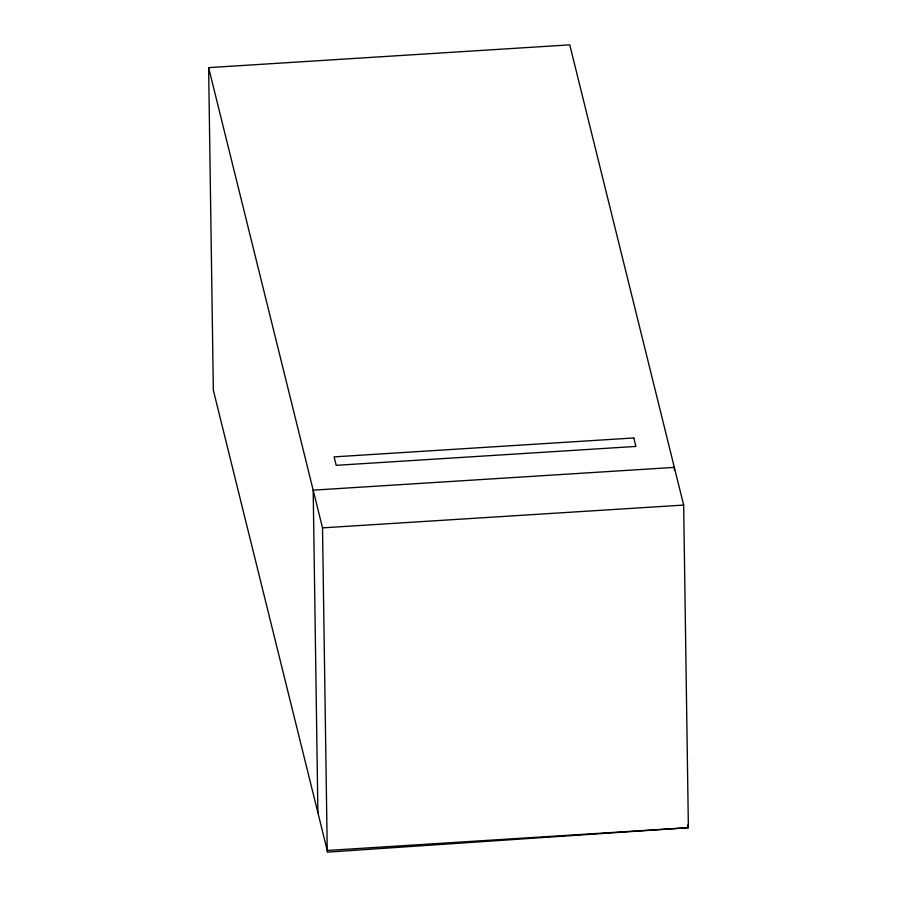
<?xml version="1.0" encoding="UTF-8"?>
<svg xmlns="http://www.w3.org/2000/svg" width="897" height="897" viewBox="0 0 897 897"><rect width="100%" height="100%" fill="white"/><g stroke="black" fill="none" stroke-linecap="round" stroke-linejoin="round"><path stroke-width="1.35" d="M208.62 67.634L569.763 44.85L683.66 505.078L688.38 827.684L327.27 852.15L322.516 527.862L208.62 67.634L213.34 390.24L327.237 850.468L688.38 827.684L687.707 824.993M322.516 527.862L683.66 505.078M674.376 470.174L674.331 467.382L313.188 490.154L317.897 812.76M633.82 437.96L334.099 456.876L336.184 465.33L635.906 446.426L633.82 437.96"/></g></svg>
